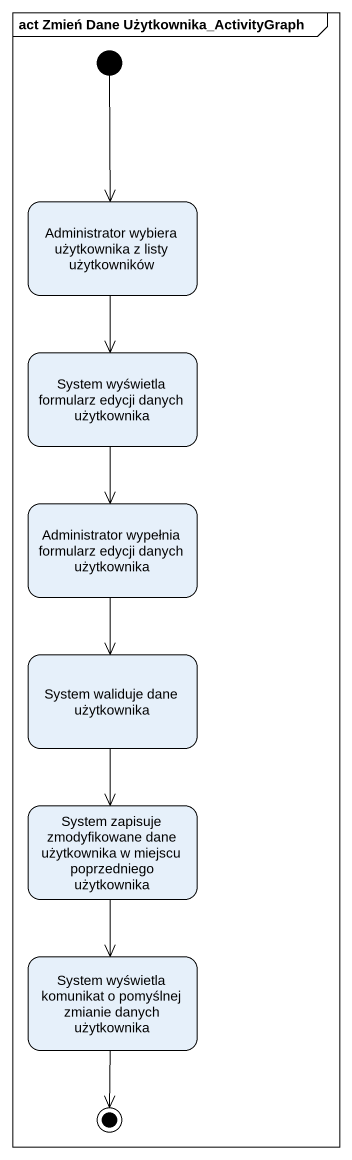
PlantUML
@startuml
mainframe act Zmień Dane Użytkownika_ActivityGraph
hide empty description
state "Administrator wybiera użytkownika z listy użytkowników" as Administrator_wybiera
state "System wyświetla formularz edycji danych użytkownika" as System_wyświetla_formularz
state "Administrator wypełnia formularz edycji danych użytkownika" as Administrator_wypełnia
state "System waliduje dane użytkownika" as System_waliduje_dane
state "System zapisuje zmodyfikowane dane użytkownika w miejscu poprzedniego użytkownika" as System_zapisuje
state "System wyświetla komunikat o pomyślnej zmianie danych użytkownika" as System_wyświetla_komunikat
[*] --> Administrator_wybiera
Administrator_wybiera --> System_wyświetla_formularz
System_wyświetla_formularz --> Administrator_wypełnia
Administrator_wypełnia --> System_waliduje_dane
System_waliduje_dane --> System_zapisuje
System_zapisuje --> System_wyświetla_komunikat
System_wyświetla_komunikat --> [*]
@enduml
